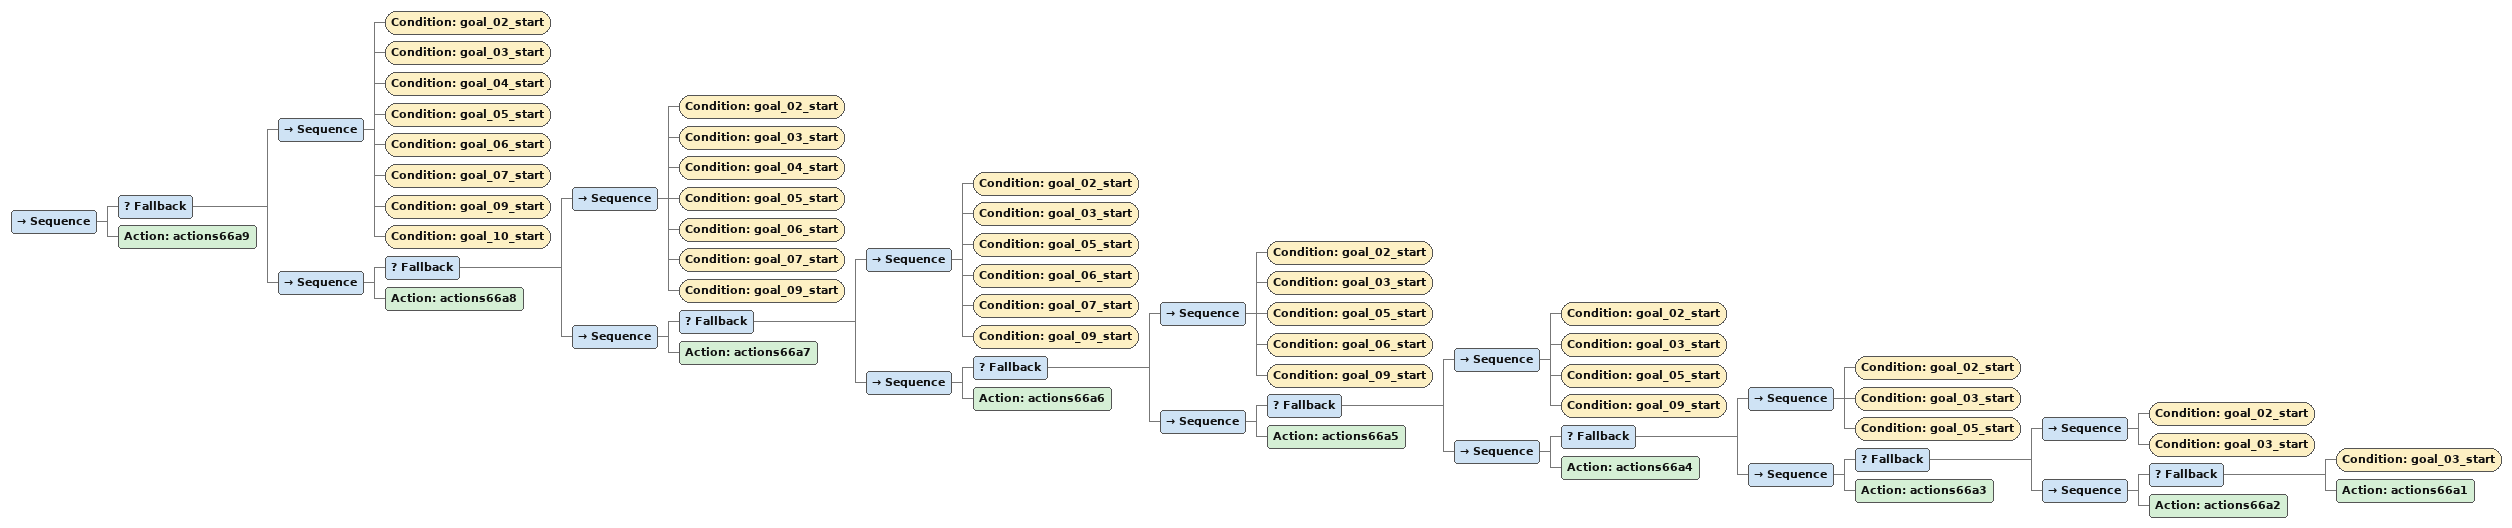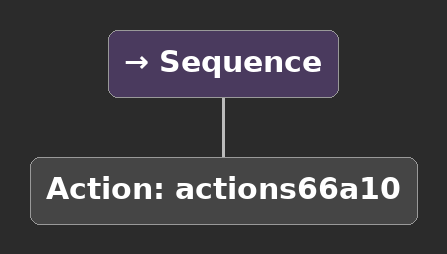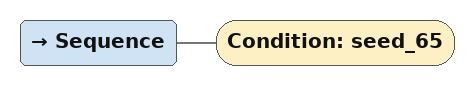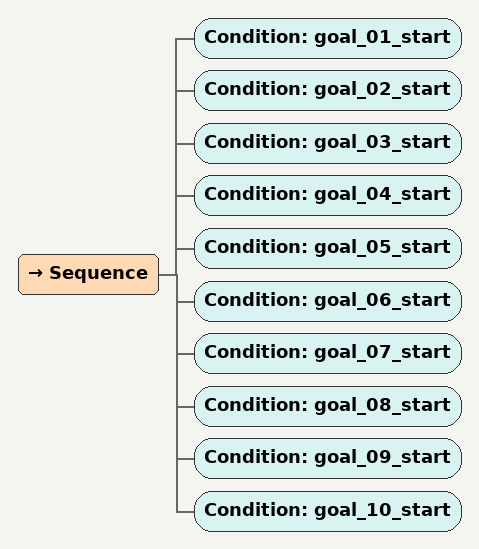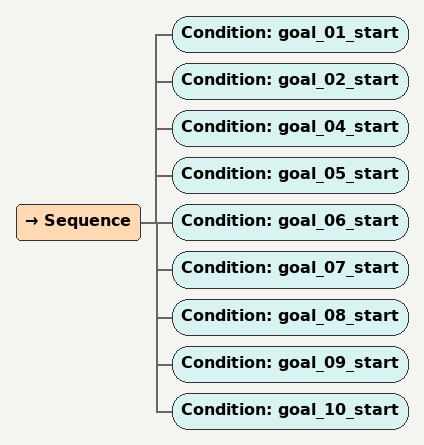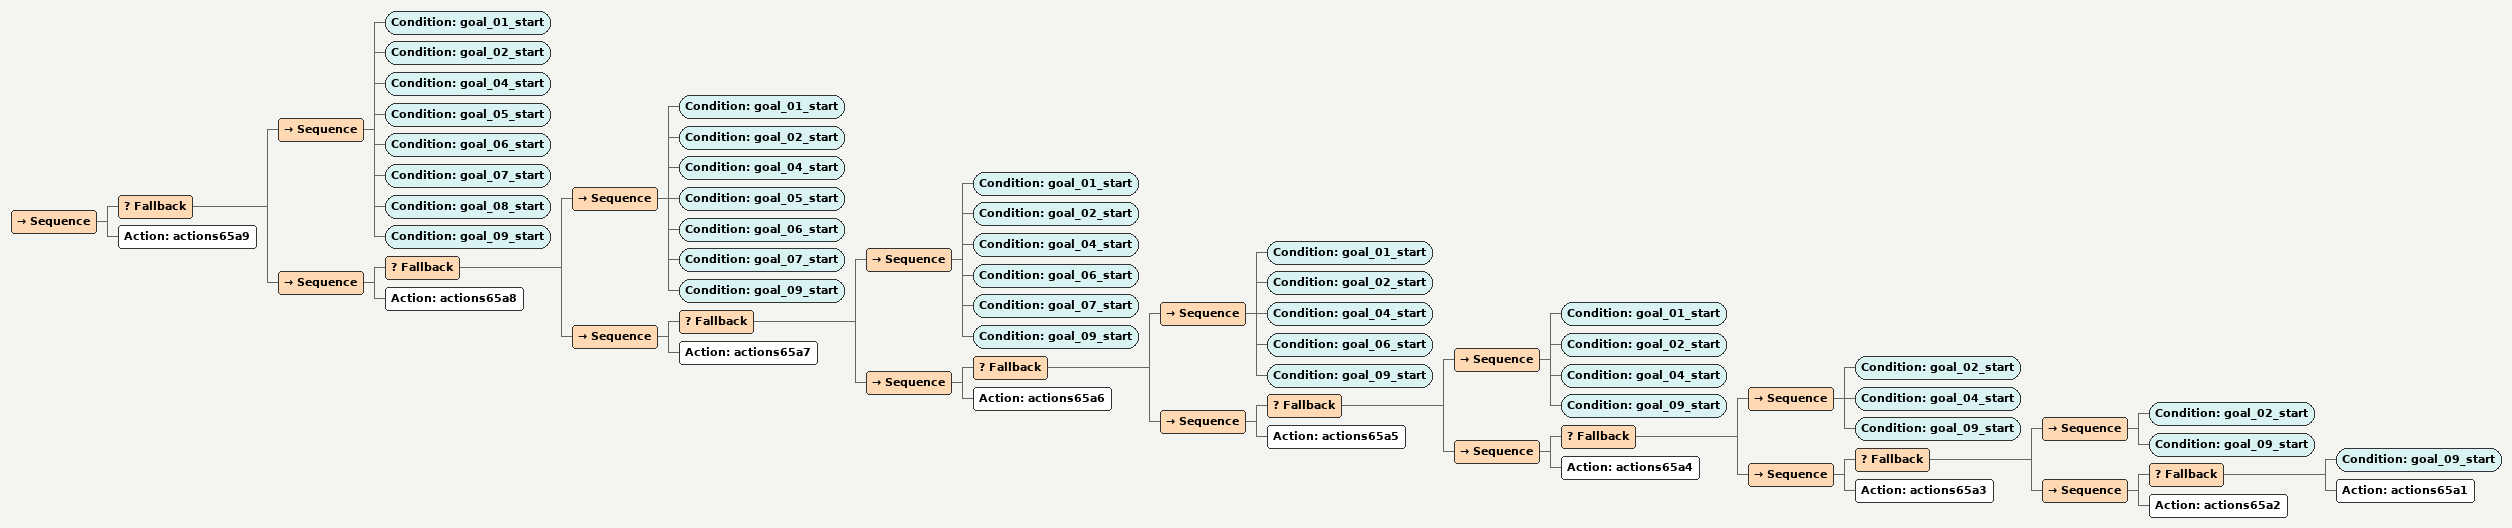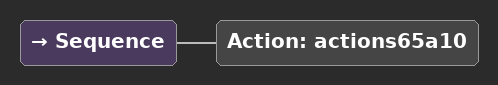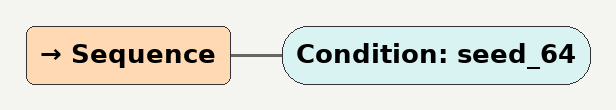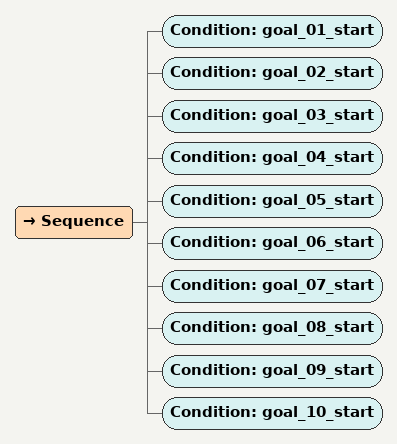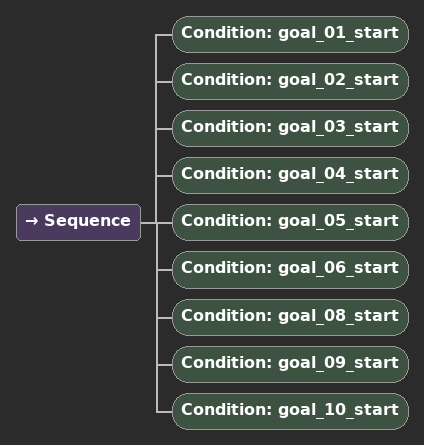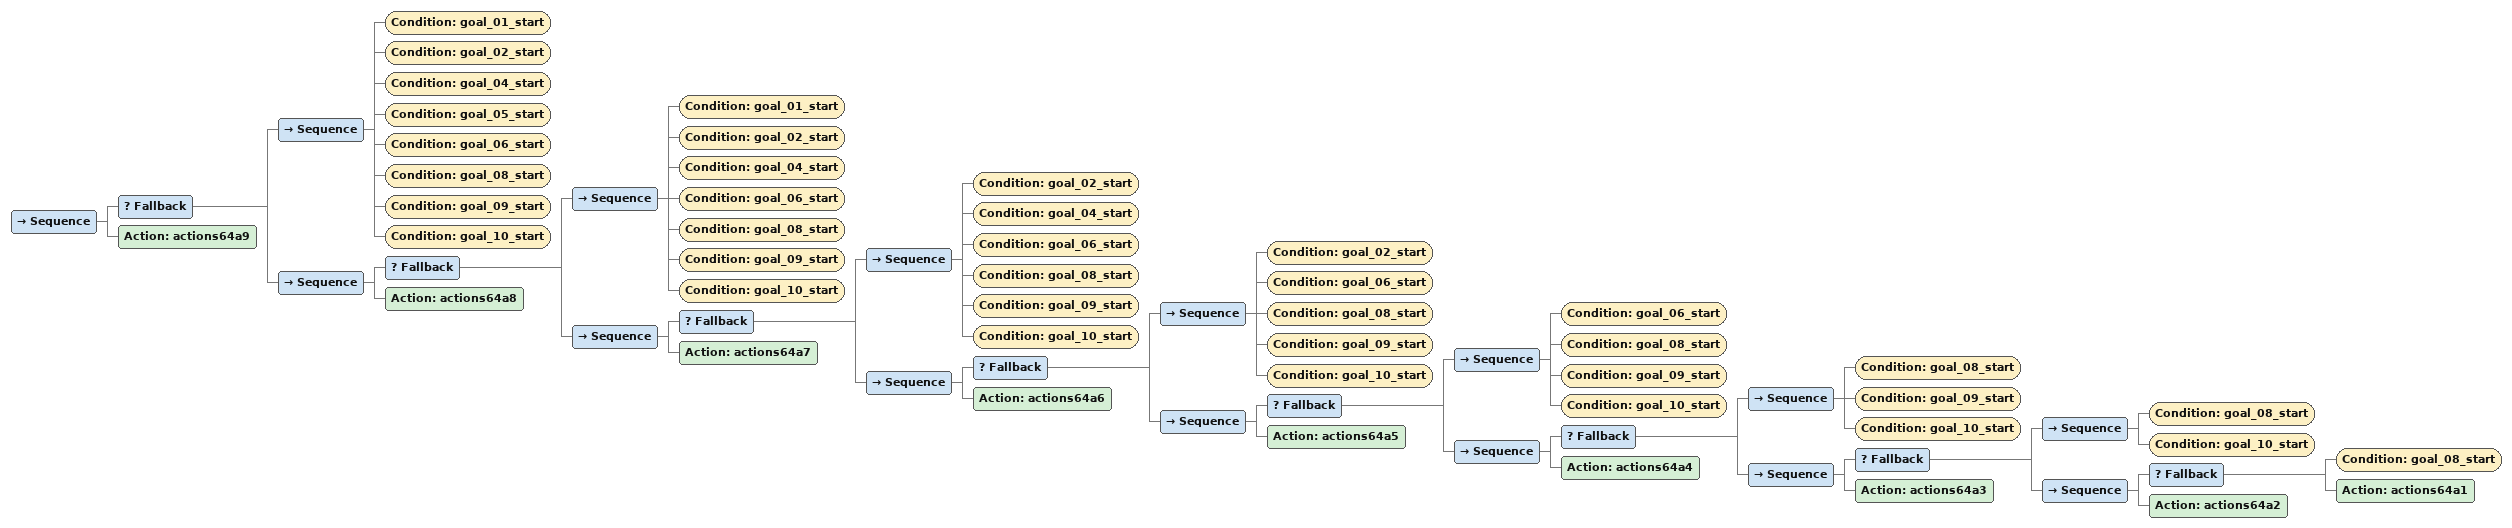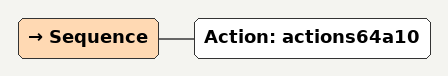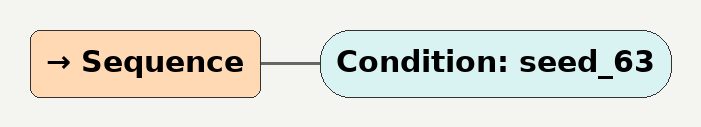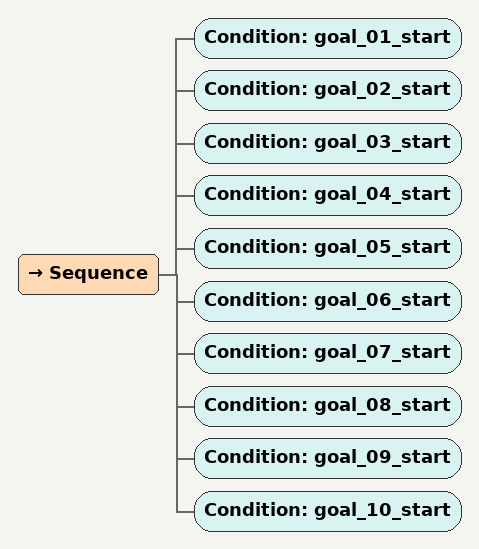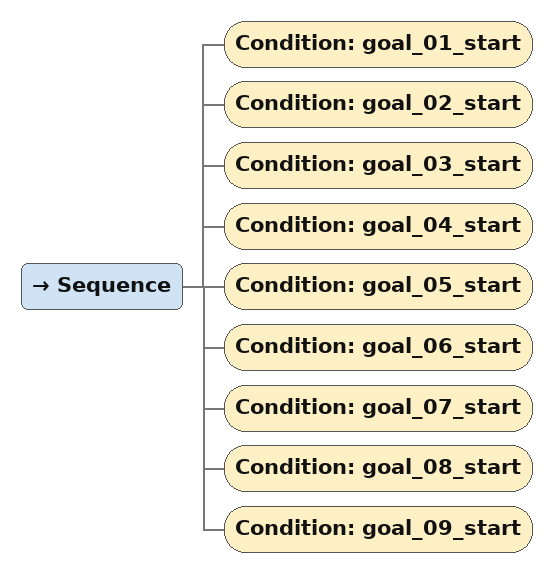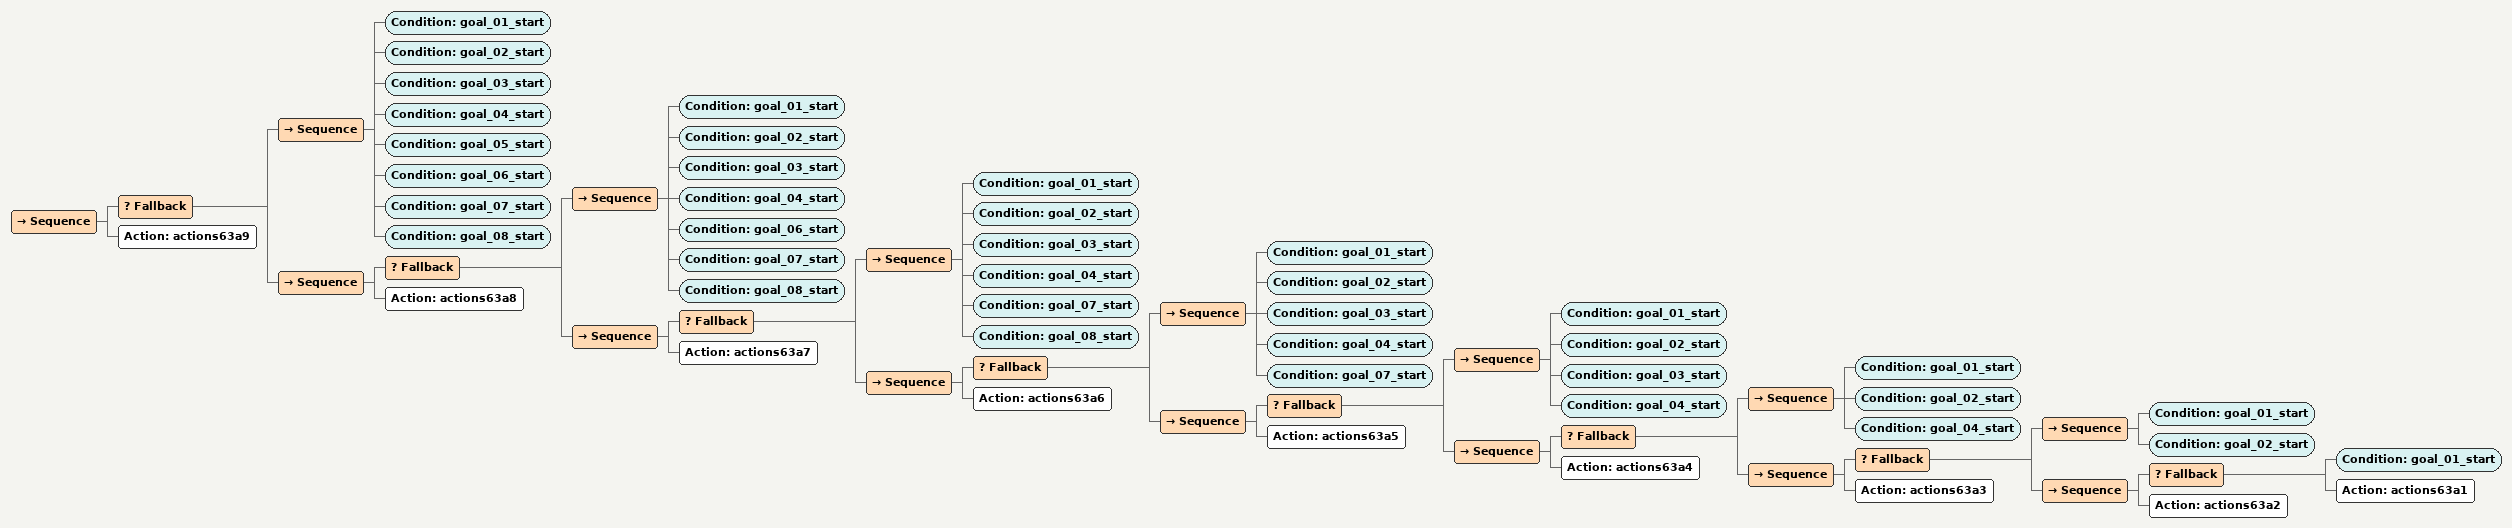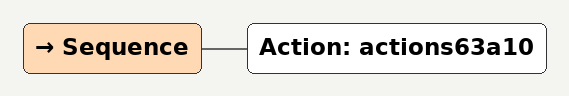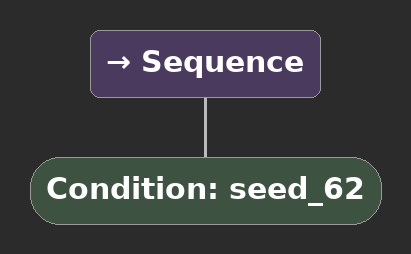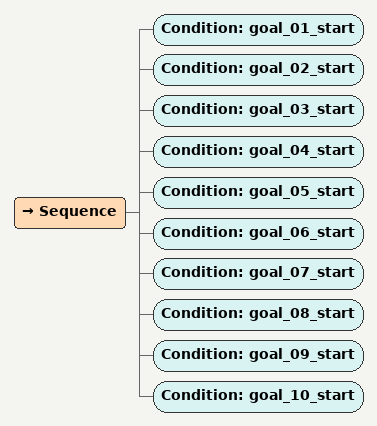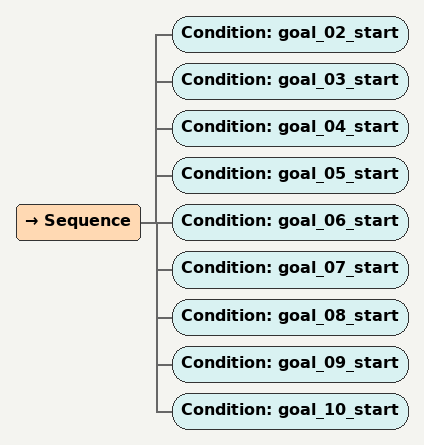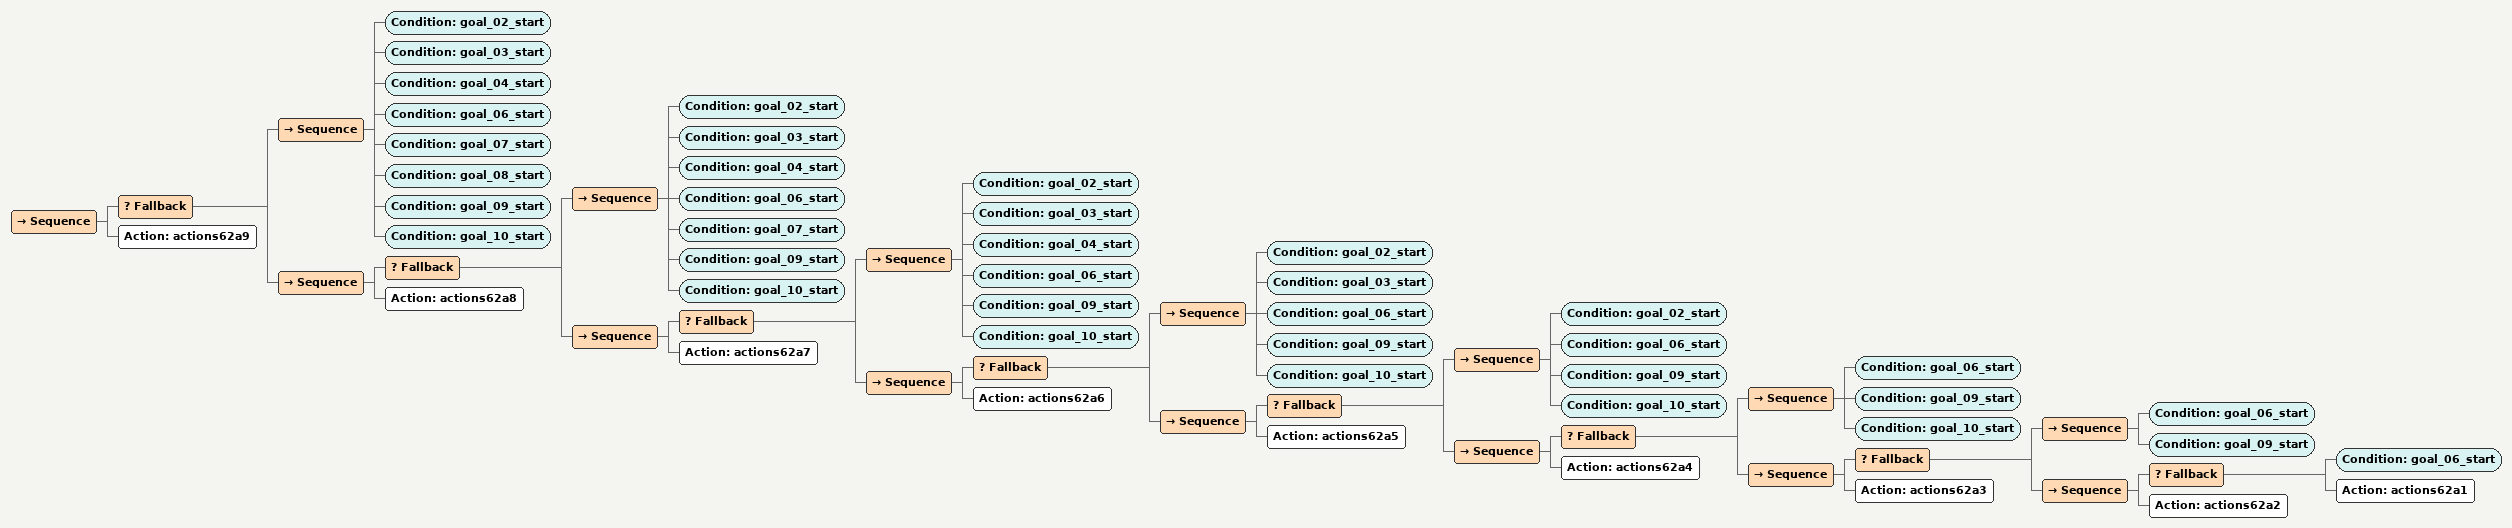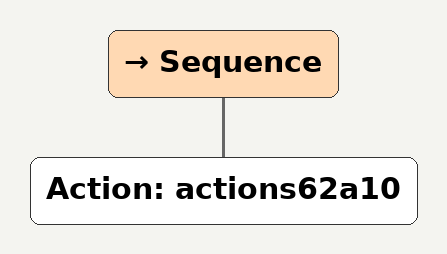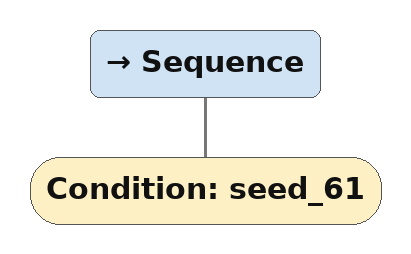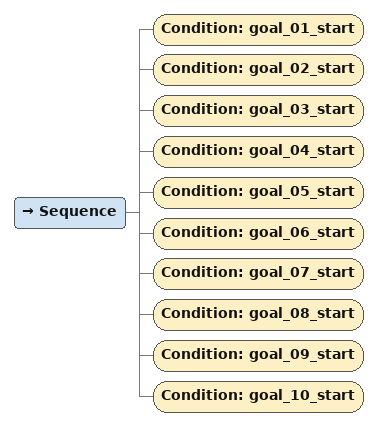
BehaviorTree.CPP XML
<Sequence><Fallback><Sequence><Condition ID="goal_02_start"/><Condition ID="goal_03_start"/><Condition ID="goal_04_start"/><Condition ID="goal_05_start"/><Condition ID="goal_06_start"/><Condition ID="goal_07_start"/><Condition ID="goal_09_start"/><Condition ID="goal_10_start"/></Sequence><Sequence><Fallback><Sequence><Condition ID="goal_02_start"/><Condition ID="goal_03_start"/><Condition ID="goal_04_start"/><Condition ID="goal_05_start"/><Condition ID="goal_06_start"/><Condition ID="goal_07_start"/><Condition ID="goal_09_start"/></Sequence><Sequence><Fallback><Sequence><Condition ID="goal_02_start"/><Condition ID="goal_03_start"/><Condition ID="goal_05_start"/><Condition ID="goal_06_start"/><Condition ID="goal_07_start"/><Condition ID="goal_09_start"/></Sequence><Sequence><Fallback><Sequence><Condition ID="goal_02_start"/><Condition ID="goal_03_start"/><Condition ID="goal_05_start"/><Condition ID="goal_06_start"/><Condition ID="goal_09_start"/></Sequence><Sequence><Fallback><Sequence><Condition ID="goal_02_start"/><Condition ID="goal_03_start"/><Condition ID="goal_05_start"/><Condition ID="goal_09_start"/></Sequence><Sequence><Fallback><Sequence><Condition ID="goal_02_start"/><Condition ID="goal_03_start"/><Condition ID="goal_05_start"/></Sequence><Sequence><Fallback><Sequence><Condition ID="goal_02_start"/><Condition ID="goal_03_start"/></Sequence><Sequence><Fallback><Condition ID="goal_03_start"/><Action ID="actions66a1"/></Fallback><Action ID="actions66a2"/></Sequence></Fallback><Action ID="actions66a3"/></Sequence></Fallback><Action ID="actions66a4"/></Sequence></Fallback><Action ID="actions66a5"/></Sequence></Fallback><Action ID="actions66a6"/></Sequence></Fallback><Action ID="actions66a7"/></Sequence></Fallback><Action ID="actions66a8"/></Sequence></Fallback><Action ID="actions66a9"/></Sequence>

<Sequence><Action ID="actions66a10"/></Sequence>

<Sequence><Condition ID="seed_65"/></Sequence>

<Sequence><Condition ID="goal_01_start"/><Condition ID="goal_02_start"/><Condition ID="goal_03_start"/><Condition ID="goal_04_start"/><Condition ID="goal_05_start"/><Condition ID="goal_06_start"/><Condition ID="goal_07_start"/><Condition ID="goal_08_start"/><Condition ID="goal_09_start"/><Condition ID="goal_10_start"/></Sequence>

<Sequence><Condition ID="goal_01_start"/><Condition ID="goal_02_start"/><Condition ID="goal_04_start"/><Condition ID="goal_05_start"/><Condition ID="goal_06_start"/><Condition ID="goal_07_start"/><Condition ID="goal_08_start"/><Condition ID="goal_09_start"/><Condition ID="goal_10_start"/></Sequence>

<Sequence><Fallback><Sequence><Condition ID="goal_01_start"/><Condition ID="goal_02_start"/><Condition ID="goal_04_start"/><Condition ID="goal_05_start"/><Condition ID="goal_06_start"/><Condition ID="goal_07_start"/><Condition ID="goal_08_start"/><Condition ID="goal_09_start"/></Sequence><Sequence><Fallback><Sequence><Condition ID="goal_01_start"/><Condition ID="goal_02_start"/><Condition ID="goal_04_start"/><Condition ID="goal_05_start"/><Condition ID="goal_06_start"/><Condition ID="goal_07_start"/><Condition ID="goal_09_start"/></Sequence><Sequence><Fallback><Sequence><Condition ID="goal_01_start"/><Condition ID="goal_02_start"/><Condition ID="goal_04_start"/><Condition ID="goal_06_start"/><Condition ID="goal_07_start"/><Condition ID="goal_09_start"/></Sequence><Sequence><Fallback><Sequence><Condition ID="goal_01_start"/><Condition ID="goal_02_start"/><Condition ID="goal_04_start"/><Condition ID="goal_06_start"/><Condition ID="goal_09_start"/></Sequence><Sequence><Fallback><Sequence><Condition ID="goal_01_start"/><Condition ID="goal_02_start"/><Condition ID="goal_04_start"/><Condition ID="goal_09_start"/></Sequence><Sequence><Fallback><Sequence><Condition ID="goal_02_start"/><Condition ID="goal_04_start"/><Condition ID="goal_09_start"/></Sequence><Sequence><Fallback><Sequence><Condition ID="goal_02_start"/><Condition ID="goal_09_start"/></Sequence><Sequence><Fallback><Condition ID="goal_09_start"/><Action ID="actions65a1"/></Fallback><Action ID="actions65a2"/></Sequence></Fallback><Action ID="actions65a3"/></Sequence></Fallback><Action ID="actions65a4"/></Sequence></Fallback><Action ID="actions65a5"/></Sequence></Fallback><Action ID="actions65a6"/></Sequence></Fallback><Action ID="actions65a7"/></Sequence></Fallback><Action ID="actions65a8"/></Sequence></Fallback><Action ID="actions65a9"/></Sequence>

<Sequence><Action ID="actions65a10"/></Sequence>

<Sequence><Condition ID="seed_64"/></Sequence>

<Sequence><Condition ID="goal_01_start"/><Condition ID="goal_02_start"/><Condition ID="goal_03_start"/><Condition ID="goal_04_start"/><Condition ID="goal_05_start"/><Condition ID="goal_06_start"/><Condition ID="goal_07_start"/><Condition ID="goal_08_start"/><Condition ID="goal_09_start"/><Condition ID="goal_10_start"/></Sequence>

<Sequence><Condition ID="goal_01_start"/><Condition ID="goal_02_start"/><Condition ID="goal_03_start"/><Condition ID="goal_04_start"/><Condition ID="goal_05_start"/><Condition ID="goal_06_start"/><Condition ID="goal_08_start"/><Condition ID="goal_09_start"/><Condition ID="goal_10_start"/></Sequence>

<Sequence><Fallback><Sequence><Condition ID="goal_01_start"/><Condition ID="goal_02_start"/><Condition ID="goal_04_start"/><Condition ID="goal_05_start"/><Condition ID="goal_06_start"/><Condition ID="goal_08_start"/><Condition ID="goal_09_start"/><Condition ID="goal_10_start"/></Sequence><Sequence><Fallback><Sequence><Condition ID="goal_01_start"/><Condition ID="goal_02_start"/><Condition ID="goal_04_start"/><Condition ID="goal_06_start"/><Condition ID="goal_08_start"/><Condition ID="goal_09_start"/><Condition ID="goal_10_start"/></Sequence><Sequence><Fallback><Sequence><Condition ID="goal_02_start"/><Condition ID="goal_04_start"/><Condition ID="goal_06_start"/><Condition ID="goal_08_start"/><Condition ID="goal_09_start"/><Condition ID="goal_10_start"/></Sequence><Sequence><Fallback><Sequence><Condition ID="goal_02_start"/><Condition ID="goal_06_start"/><Condition ID="goal_08_start"/><Condition ID="goal_09_start"/><Condition ID="goal_10_start"/></Sequence><Sequence><Fallback><Sequence><Condition ID="goal_06_start"/><Condition ID="goal_08_start"/><Condition ID="goal_09_start"/><Condition ID="goal_10_start"/></Sequence><Sequence><Fallback><Sequence><Condition ID="goal_08_start"/><Condition ID="goal_09_start"/><Condition ID="goal_10_start"/></Sequence><Sequence><Fallback><Sequence><Condition ID="goal_08_start"/><Condition ID="goal_10_start"/></Sequence><Sequence><Fallback><Condition ID="goal_08_start"/><Action ID="actions64a1"/></Fallback><Action ID="actions64a2"/></Sequence></Fallback><Action ID="actions64a3"/></Sequence></Fallback><Action ID="actions64a4"/></Sequence></Fallback><Action ID="actions64a5"/></Sequence></Fallback><Action ID="actions64a6"/></Sequence></Fallback><Action ID="actions64a7"/></Sequence></Fallback><Action ID="actions64a8"/></Sequence></Fallback><Action ID="actions64a9"/></Sequence>

<Sequence><Action ID="actions64a10"/></Sequence>

<Sequence><Condition ID="seed_63"/></Sequence>

<Sequence><Condition ID="goal_01_start"/><Condition ID="goal_02_start"/><Condition ID="goal_03_start"/><Condition ID="goal_04_start"/><Condition ID="goal_05_start"/><Condition ID="goal_06_start"/><Condition ID="goal_07_start"/><Condition ID="goal_08_start"/><Condition ID="goal_09_start"/><Condition ID="goal_10_start"/></Sequence>

<Sequence><Condition ID="goal_01_start"/><Condition ID="goal_02_start"/><Condition ID="goal_03_start"/><Condition ID="goal_04_start"/><Condition ID="goal_05_start"/><Condition ID="goal_06_start"/><Condition ID="goal_07_start"/><Condition ID="goal_08_start"/><Condition ID="goal_09_start"/></Sequence>

<Sequence><Fallback><Sequence><Condition ID="goal_01_start"/><Condition ID="goal_02_start"/><Condition ID="goal_03_start"/><Condition ID="goal_04_start"/><Condition ID="goal_05_start"/><Condition ID="goal_06_start"/><Condition ID="goal_07_start"/><Condition ID="goal_08_start"/></Sequence><Sequence><Fallback><Sequence><Condition ID="goal_01_start"/><Condition ID="goal_02_start"/><Condition ID="goal_03_start"/><Condition ID="goal_04_start"/><Condition ID="goal_06_start"/><Condition ID="goal_07_start"/><Condition ID="goal_08_start"/></Sequence><Sequence><Fallback><Sequence><Condition ID="goal_01_start"/><Condition ID="goal_02_start"/><Condition ID="goal_03_start"/><Condition ID="goal_04_start"/><Condition ID="goal_07_start"/><Condition ID="goal_08_start"/></Sequence><Sequence><Fallback><Sequence><Condition ID="goal_01_start"/><Condition ID="goal_02_start"/><Condition ID="goal_03_start"/><Condition ID="goal_04_start"/><Condition ID="goal_07_start"/></Sequence><Sequence><Fallback><Sequence><Condition ID="goal_01_start"/><Condition ID="goal_02_start"/><Condition ID="goal_03_start"/><Condition ID="goal_04_start"/></Sequence><Sequence><Fallback><Sequence><Condition ID="goal_01_start"/><Condition ID="goal_02_start"/><Condition ID="goal_04_start"/></Sequence><Sequence><Fallback><Sequence><Condition ID="goal_01_start"/><Condition ID="goal_02_start"/></Sequence><Sequence><Fallback><Condition ID="goal_01_start"/><Action ID="actions63a1"/></Fallback><Action ID="actions63a2"/></Sequence></Fallback><Action ID="actions63a3"/></Sequence></Fallback><Action ID="actions63a4"/></Sequence></Fallback><Action ID="actions63a5"/></Sequence></Fallback><Action ID="actions63a6"/></Sequence></Fallback><Action ID="actions63a7"/></Sequence></Fallback><Action ID="actions63a8"/></Sequence></Fallback><Action ID="actions63a9"/></Sequence>

<Sequence><Action ID="actions63a10"/></Sequence>

<Sequence><Condition ID="seed_62"/></Sequence>

<Sequence><Condition ID="goal_01_start"/><Condition ID="goal_02_start"/><Condition ID="goal_03_start"/><Condition ID="goal_04_start"/><Condition ID="goal_05_start"/><Condition ID="goal_06_start"/><Condition ID="goal_07_start"/><Condition ID="goal_08_start"/><Condition ID="goal_09_start"/><Condition ID="goal_10_start"/></Sequence>

<Sequence><Condition ID="goal_02_start"/><Condition ID="goal_03_start"/><Condition ID="goal_04_start"/><Condition ID="goal_05_start"/><Condition ID="goal_06_start"/><Condition ID="goal_07_start"/><Condition ID="goal_08_start"/><Condition ID="goal_09_start"/><Condition ID="goal_10_start"/></Sequence>

<Sequence><Fallback><Sequence><Condition ID="goal_02_start"/><Condition ID="goal_03_start"/><Condition ID="goal_04_start"/><Condition ID="goal_06_start"/><Condition ID="goal_07_start"/><Condition ID="goal_08_start"/><Condition ID="goal_09_start"/><Condition ID="goal_10_start"/></Sequence><Sequence><Fallback><Sequence><Condition ID="goal_02_start"/><Condition ID="goal_03_start"/><Condition ID="goal_04_start"/><Condition ID="goal_06_start"/><Condition ID="goal_07_start"/><Condition ID="goal_09_start"/><Condition ID="goal_10_start"/></Sequence><Sequence><Fallback><Sequence><Condition ID="goal_02_start"/><Condition ID="goal_03_start"/><Condition ID="goal_04_start"/><Condition ID="goal_06_start"/><Condition ID="goal_09_start"/><Condition ID="goal_10_start"/></Sequence><Sequence><Fallback><Sequence><Condition ID="goal_02_start"/><Condition ID="goal_03_start"/><Condition ID="goal_06_start"/><Condition ID="goal_09_start"/><Condition ID="goal_10_start"/></Sequence><Sequence><Fallback><Sequence><Condition ID="goal_02_start"/><Condition ID="goal_06_start"/><Condition ID="goal_09_start"/><Condition ID="goal_10_start"/></Sequence><Sequence><Fallback><Sequence><Condition ID="goal_06_start"/><Condition ID="goal_09_start"/><Condition ID="goal_10_start"/></Sequence><Sequence><Fallback><Sequence><Condition ID="goal_06_start"/><Condition ID="goal_09_start"/></Sequence><Sequence><Fallback><Condition ID="goal_06_start"/><Action ID="actions62a1"/></Fallback><Action ID="actions62a2"/></Sequence></Fallback><Action ID="actions62a3"/></Sequence></Fallback><Action ID="actions62a4"/></Sequence></Fallback><Action ID="actions62a5"/></Sequence></Fallback><Action ID="actions62a6"/></Sequence></Fallback><Action ID="actions62a7"/></Sequence></Fallback><Action ID="actions62a8"/></Sequence></Fallback><Action ID="actions62a9"/></Sequence>

<Sequence><Action ID="actions62a10"/></Sequence>

<Sequence><Condition ID="seed_61"/></Sequence>

<Sequence><Condition ID="goal_01_start"/><Condition ID="goal_02_start"/><Condition ID="goal_03_start"/><Condition ID="goal_04_start"/><Condition ID="goal_05_start"/><Condition ID="goal_06_start"/><Condition ID="goal_07_start"/><Condition ID="goal_08_start"/><Condition ID="goal_09_start"/><Condition ID="goal_10_start"/></Sequence>
